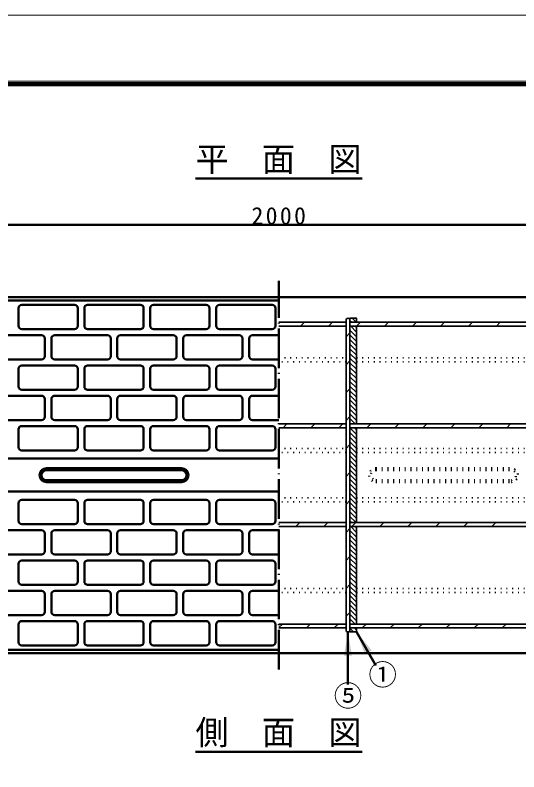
# Model space of a CAD drawing. Units: millimetres, scale not verified. Extents: x -2102 to 2102, y -1485 to 1485.
# Drawn here: x 409 to 1173, y 336 to 1485 of the extents above; entities that cross this region are included whole.
import ezdxf
from ezdxf.enums import TextEntityAlignment as Align

# ---------------------------------------------------------------- set-up
doc = ezdxf.new("R2010")
doc.units = ezdxf.units.MM
doc.header["$LTSCALE"] = 5
doc.linetypes.add('DOTTED', pattern=[1.75, 0.25, -1.5])
doc.linetypes.add('LONG_DASHED_DOTTED', pattern=[15.25, 12, -1.5, 0.25, -1.5])
doc.layers.add('0-0_V-nasSTD', color=7, linetype='Continuous', lineweight=35)
doc.layers.add('0-1_0', color=7, linetype='Continuous', lineweight=50)
doc.styles.add('ＭＳ ゴシック', font='')
doc.styles.get('ＭＳ ゴシック').set_extended_font_data('MS Gothic')

msp = doc.modelspace()

# ---------------------------------------------------------------- linework, layer by layer
at = {"layer": '0-0_V-nasSTD'}
for p, q in [((920.355, 1024.857), (926.355, 1018.857)), ((917.052, 1021.089), (919.284, 1018.857)), ((918.213, 1012.857), (927.052, 1004.018)), ((925.284, 1012.857), (927.052, 1011.089)), ((917.052, 1006.947), (927.052, 996.947)), ((917.052, 999.876), (927.052, 989.876)), ((917.052, 992.805), (927.052, 982.805)), ((917.052, 985.733), (927.052, 975.733)), ((917.052, 978.662), (927.052, 968.662)), ((917.052, 971.591), (927.052, 961.591)), ((917.052, 964.52), (927.052, 954.52)), ((917.052, 957.449), (927.052, 947.449)), ((917.052, 950.378), (927.052, 940.378)), ((917.052, 943.307), (927.052, 933.307)), ((917.052, 936.236), (927.052, 926.236)), ((917.052, 929.165), (927.052, 919.165)), ((917.052, 922.094), (927.052, 912.094)), ((917.052, 915.023), (927.052, 905.023)), ((917.052, 907.952), (927.052, 897.952)), ((917.052, 900.881), (927.052, 890.881)), ((917.052, 893.81), (927.052, 883.81)), ((917.052, 886.739), (927.052, 876.739)), ((917.052, 879.667), (927.052, 869.667)), ((917.052, 872.596), (924.791, 864.857)), ((917.052, 865.525), (917.72, 864.857)), ((917.052, 858.454), (927.052, 848.454)), ((917.052, 851.383), (927.052, 841.383)), ((923.72, 858.857), (927.052, 855.525)), ((917.052, 844.312), (927.052, 834.312)), ((917.052, 837.241), (927.052, 827.241)), ((917.052, 830.17), (927.052, 820.17)), ((917.052, 823.099), (927.052, 813.099)), ((917.052, 816.028), (927.052, 806.028)), ((917.052, 808.957), (927.052, 798.957)), ((917.052, 801.886), (927.052, 791.886)), ((917.052, 794.815), (927.052, 784.815)), ((917.052, 787.744), (927.052, 777.744)), ((917.052, 780.673), (927.052, 770.673)), ((917.052, 773.601), (927.052, 763.601)), ((917.052, 766.53), (927.052, 756.53)), ((917.052, 759.459), (927.052, 749.459)), ((917.052, 752.388), (927.052, 742.388)), ((917.052, 745.317), (927.052, 735.317)), ((917.052, 738.246), (927.052, 728.246)), ((917.052, 731.175), (927.052, 721.175)), ((917.052, 724.104), (926.299, 714.857)), ((917.052, 717.033), (919.228, 714.857)), ((917.052, 702.891), (927.052, 692.891)), ((918.157, 708.857), (927.052, 699.962)), ((925.228, 708.857), (927.052, 707.033)), ((917.052, 695.82), (927.052, 685.82)), ((917.052, 688.749), (927.052, 678.749)), ((917.052, 681.678), (927.052, 671.678)), ((917.052, 674.606), (927.052, 664.606)), ((917.052, 667.535), (927.052, 657.535)), ((917.052, 660.464), (927.052, 650.464)), ((917.052, 653.393), (927.052, 643.393)), ((917.052, 646.322), (927.052, 636.322)), ((917.052, 639.251), (927.052, 629.251)), ((917.052, 632.18), (927.052, 622.18)), ((917.052, 625.109), (927.052, 615.109)), ((917.052, 618.038), (927.052, 608.038)), ((917.052, 610.967), (927.052, 600.967)), ((917.052, 603.896), (927.052, 593.896)), ((917.052, 596.825), (927.052, 586.825)), ((917.052, 589.754), (927.052, 579.754)), ((917.052, 582.683), (927.052, 572.683)), ((917.052, 575.612), (927.052, 565.612)), ((917.052, 568.54), (924.735, 560.857)), ((917.052, 561.469), (917.664, 560.857)), ((917.052, 554.398), (922.593, 548.857)), ((923.664, 554.857), (927.052, 551.469))]:
    msp.add_line(p, q, dxfattribs=at)
at = {"layer": '0-0_V-nasSTD', "lineweight": 50}
for p, q in [((914.052, 468.907), (914.052, 548.857)), ((956.342, 498.125), (927.052, 548.857))]:
    msp.add_line(p, q, dxfattribs=at)
at = {"layer": '0-0_V-nasSTD', "lineweight": 18}
for points in [[(-2102.5, -1485), (-2102.5, 1485), (2102.5, 1485), (2102.5, -1485)], [(-2002.5, -1385), (-2002.5, 1385), (2002.5, 1385), (2002.5, -1385)]]:
    msp.add_lwpolyline(points, close=True, dxfattribs=at)
at = {"layer": '0-0_V-nasSTD', "lineweight": 100}
msp.add_lwpolyline([(1997.5, -1380), (1997.5, 1380), (-1997.5, 1380)], dxfattribs=at)
at = {"layer": '0-0_V-nasSTD'}
for points in [[(927.052, 1018.857), (927.052, 1024.857), (917.052, 1024.857), (917.052, 1021.857)], [(927.052, 864.857), (927.052, 959.033), (927.052, 965.033), (927.052, 1012.857)], [(927.052, 752.357), (927.052, 821.357), (927.052, 827.357), (927.052, 850.221)], [(927.052, 714.857), (927.052, 746.357), (927.052, 752.357)], [(927.052, 560.857), (927.052, 608.68), (927.052, 614.68), (927.052, 708.857)], [(917.052, 551.857), (917.052, 548.857), (927.052, 548.857), (927.052, 554.857)]]:
    msp.add_lwpolyline(points, dxfattribs=at)
for points in [[(908.052, 512.857), (914.052, 548.857), (920.052, 512.857)], [(927.052, 548.857), (939.855, 514.68), (950.248, 520.68)]]:
    msp.add_solid(points, dxfattribs=at)
at = {"layer": '0-1_0'}
for p, q in [((682.648, 1236.857), (935.455, 1236.857)), ((-190.948, 1166.857), (1809.052, 1166.857)), ((1809.052, 1056.857), (-190.948, 1056.857)), ((-190.948, 1051.857), (809.052, 1051.857)), ((419.052, 1045.357), (499.052, 1045.357)), ((519.052, 1045.357), (599.052, 1045.357)), ((619.052, 1045.357), (699.052, 1045.357)), ((719.052, 1045.357), (799.052, 1045.357)), ((414.052, 1013.357), (414.052, 1040.357)), ((504.052, 1040.357), (504.052, 1013.357)), ((514.052, 1013.357), (514.052, 1040.357)), ((604.052, 1040.357), (604.052, 1013.357)), ((614.052, 1013.357), (614.052, 1040.357)), ((704.052, 1040.357), (704.052, 1013.357)), ((714.052, 1013.357), (714.052, 1040.357)), ((804.052, 1040.357), (804.052, 1013.357)), ((369.052, 999.357), (449.052, 999.357)), ((499.052, 1008.357), (419.052, 1008.357)), ((469.052, 999.357), (549.052, 999.357)), ((599.052, 1008.357), (519.052, 1008.357)), ((569.052, 999.357), (649.052, 999.357)), ((699.052, 1008.357), (619.052, 1008.357)), ((669.052, 999.357), (749.052, 999.357)), ((799.052, 1008.357), (719.052, 1008.357)), ((769.052, 999.357), (809.052, 999.357)), ((454.052, 994.357), (454.052, 967.357)), ((464.052, 967.357), (464.052, 994.357)), ((554.052, 994.357), (554.052, 967.357)), ((564.052, 967.357), (564.052, 994.357)), ((654.052, 994.357), (654.052, 967.357)), ((664.052, 967.357), (664.052, 994.357)), ((754.052, 994.357), (754.052, 967.357)), ((764.052, 967.357), (764.052, 994.357)), ((449.052, 962.357), (369.052, 962.357)), ((419.052, 953.357), (499.052, 953.357)), ((549.052, 962.357), (469.052, 962.357)), ((519.052, 953.357), (599.052, 953.357)), ((649.052, 962.357), (569.052, 962.357)), ((619.052, 953.357), (699.052, 953.357)), ((749.052, 962.357), (669.052, 962.357)), ((719.052, 953.357), (799.052, 953.357)), ((809.052, 962.357), (769.052, 962.357)), ((414.052, 921.357), (414.052, 948.357)), ((504.052, 948.357), (504.052, 921.357)), ((514.052, 921.357), (514.052, 948.357)), ((604.052, 948.357), (604.052, 921.357)), ((614.052, 921.357), (614.052, 948.357)), ((704.052, 948.357), (704.052, 921.357)), ((714.052, 921.357), (714.052, 948.357)), ((804.052, 948.357), (804.052, 921.357)), ((369.052, 907.357), (449.052, 907.357)), ((499.052, 916.357), (419.052, 916.357)), ((469.052, 907.357), (549.052, 907.357)), ((599.052, 916.357), (519.052, 916.357)), ((569.052, 907.357), (649.052, 907.357)), ((699.052, 916.357), (619.052, 916.357)), ((669.052, 907.357), (749.052, 907.357)), ((799.052, 916.357), (719.052, 916.357)), ((769.052, 907.357), (809.052, 907.357)), ((454.052, 902.357), (454.052, 875.357)), ((464.052, 875.357), (464.052, 902.357)), ((554.052, 902.357), (554.052, 875.357)), ((564.052, 875.357), (564.052, 902.357)), ((654.052, 902.357), (654.052, 875.357)), ((664.052, 875.357), (664.052, 902.357)), ((754.052, 902.357), (754.052, 875.357)), ((764.052, 875.357), (764.052, 902.357)), ((449.052, 870.357), (369.052, 870.357)), ((549.052, 870.357), (469.052, 870.357)), ((649.052, 870.357), (569.052, 870.357)), ((749.052, 870.357), (669.052, 870.357)), ((809.052, 870.357), (769.052, 870.357)), ((414.052, 856.357), (414.052, 829.357)), ((499.052, 861.357), (419.052, 861.357)), ((504.052, 829.357), (504.052, 856.357)), ((514.052, 856.357), (514.052, 829.357)), ((599.052, 861.357), (519.052, 861.357)), ((604.052, 829.357), (604.052, 856.357)), ((614.052, 856.357), (614.052, 829.357)), ((699.052, 861.357), (619.052, 861.357)), ((704.052, 829.357), (704.052, 856.357)), ((714.052, 856.357), (714.052, 829.357)), ((799.052, 861.357), (719.052, 861.357)), ((804.052, 829.357), (804.052, 856.357)), ((419.052, 824.357), (499.052, 824.357)), ((519.052, 824.357), (599.052, 824.357)), ((619.052, 824.357), (699.052, 824.357)), ((719.052, 824.357), (799.052, 824.357)), ((-190.948, 811.857), (809.052, 811.857)), ((456.552, 797.357), (661.552, 797.357)), ((456.552, 794.357), (661.552, 794.357)), ((456.552, 779.357), (661.552, 779.357)), ((456.552, 776.357), (661.552, 776.357)), ((-190.948, 761.857), (809.052, 761.857)), ((419.052, 749.357), (499.052, 749.357)), ((519.052, 749.357), (599.052, 749.357)), ((619.052, 749.357), (699.052, 749.357)), ((719.052, 749.357), (799.052, 749.357)), ((414.052, 717.357), (414.052, 744.357)), ((504.052, 744.357), (504.052, 717.357)), ((514.052, 717.357), (514.052, 744.357)), ((604.052, 744.357), (604.052, 717.357)), ((614.052, 717.357), (614.052, 744.357)), ((704.052, 744.357), (704.052, 717.357)), ((714.052, 717.357), (714.052, 744.357)), ((804.052, 744.357), (804.052, 717.357)), ((499.052, 712.357), (419.052, 712.357)), ((599.052, 712.357), (519.052, 712.357)), ((699.052, 712.357), (619.052, 712.357)), ((799.052, 712.357), (719.052, 712.357)), ((449.052, 703.357), (369.052, 703.357)), ((549.052, 703.357), (469.052, 703.357)), ((649.052, 703.357), (569.052, 703.357)), ((749.052, 703.357), (669.052, 703.357)), ((809.052, 703.357), (769.052, 703.357)), ((454.052, 671.357), (454.052, 698.357)), ((464.052, 698.357), (464.052, 671.357)), ((554.052, 671.357), (554.052, 698.357)), ((564.052, 698.357), (564.052, 671.357)), ((654.052, 671.357), (654.052, 698.357)), ((664.052, 698.357), (664.052, 671.357)), ((754.052, 671.357), (754.052, 698.357)), ((764.052, 698.357), (764.052, 671.357)), ((369.052, 666.357), (449.052, 666.357)), ((469.052, 666.357), (549.052, 666.357)), ((569.052, 666.357), (649.052, 666.357)), ((669.052, 666.357), (749.052, 666.357)), ((769.052, 666.357), (809.052, 666.357)), ((499.052, 657.357), (419.052, 657.357)), ((599.052, 657.357), (519.052, 657.357)), ((699.052, 657.357), (619.052, 657.357)), ((799.052, 657.357), (719.052, 657.357)), ((414.052, 652.357), (414.052, 625.357)), ((504.052, 625.357), (504.052, 652.357)), ((514.052, 652.357), (514.052, 625.357)), ((604.052, 625.357), (604.052, 652.357)), ((614.052, 652.357), (614.052, 625.357)), ((704.052, 625.357), (704.052, 652.357)), ((714.052, 652.357), (714.052, 625.357)), ((804.052, 625.357), (804.052, 652.357)), ((419.052, 620.357), (499.052, 620.357)), ((519.052, 620.357), (599.052, 620.357)), ((619.052, 620.357), (699.052, 620.357)), ((719.052, 620.357), (799.052, 620.357)), ((449.052, 611.357), (369.052, 611.357)), ((549.052, 611.357), (469.052, 611.357)), ((649.052, 611.357), (569.052, 611.357)), ((749.052, 611.357), (669.052, 611.357)), ((809.052, 611.357), (769.052, 611.357)), ((454.052, 579.357), (454.052, 606.357)), ((464.052, 606.357), (464.052, 579.357)), ((554.052, 579.357), (554.052, 606.357)), ((564.052, 606.357), (564.052, 579.357)), ((654.052, 579.357), (654.052, 606.357)), ((664.052, 606.357), (664.052, 579.357)), ((754.052, 579.357), (754.052, 606.357)), ((764.052, 606.357), (764.052, 579.357)), ((369.052, 574.357), (449.052, 574.357)), ((469.052, 574.357), (549.052, 574.357)), ((569.052, 574.357), (649.052, 574.357)), ((669.052, 574.357), (749.052, 574.357)), ((769.052, 574.357), (809.052, 574.357)), ((499.052, 565.357), (419.052, 565.357)), ((599.052, 565.357), (519.052, 565.357)), ((699.052, 565.357), (619.052, 565.357)), ((799.052, 565.357), (719.052, 565.357)), ((414.052, 560.357), (414.052, 533.357)), ((504.052, 533.357), (504.052, 560.357)), ((514.052, 560.357), (514.052, 533.357)), ((604.052, 533.357), (604.052, 560.357)), ((614.052, 560.357), (614.052, 533.357)), ((704.052, 533.357), (704.052, 560.357)), ((714.052, 560.357), (714.052, 533.357)), ((804.052, 533.357), (804.052, 560.357)), ((419.052, 528.357), (499.052, 528.357)), ((519.052, 528.357), (599.052, 528.357)), ((619.052, 528.357), (699.052, 528.357)), ((719.052, 528.357), (799.052, 528.357)), ((-190.948, 521.857), (809.052, 521.857)), ((-190.948, 516.857), (1809.052, 516.857)), ((682.648, 366.857), (935.455, 366.857))]:
    msp.add_line(p, q, dxfattribs=at)
at = {"layer": '0-1_0', "linetype": 'LONG_DASHED_DOTTED'}
msp.add_line((809.052, 491.857), (809.052, 1081.857), dxfattribs=at)
at = {"layer": '0-1_0', "lineweight": 35}
for p, q in [((927.052, 1024.857), (917.052, 1024.857)), ((809.052, 1018.857), (911.052, 1018.857)), ((911.052, 1012.857), (809.052, 1012.857)), ((842.2, 1012.857), (848.2, 1018.857)), ((884.627, 1012.857), (890.627, 1018.857)), ((911.052, 1021.857), (911.052, 551.857)), ((917.052, 1021.857), (917.052, 551.857)), ((917.052, 1018.857), (1226.052, 1018.857)), ((917.052, 1012.857), (1226.052, 1012.857)), ((927.052, 1012.857), (927.052, 864.857)), ((933.053, 1018.857), (927.053, 1012.857)), ((969.479, 1012.857), (975.479, 1018.857)), ((1011.906, 1012.857), (1017.906, 1018.857)), ((1054.332, 1012.857), (1060.332, 1018.857)), ((1096.759, 1012.857), (1102.759, 1018.857)), ((1139.185, 1012.857), (1145.185, 1018.857)), ((917.052, 1002.855), (911.052, 996.855)), ((917.052, 960.429), (911.052, 954.429)), ((917.052, 918.003), (911.052, 912.003)), ((917.052, 875.576), (911.052, 869.576)), ((809.052, 864.857), (911.052, 864.857)), ((815.479, 858.857), (821.479, 864.857)), ((857.906, 858.857), (863.906, 864.857)), ((900.332, 858.857), (906.332, 864.857)), ((917.052, 864.857), (1226.052, 864.857)), ((942.759, 858.857), (948.759, 864.857)), ((985.185, 858.857), (991.185, 864.857)), ((1027.611, 858.857), (1033.611, 864.857)), ((1070.038, 858.857), (1076.038, 864.857)), ((1112.464, 858.857), (1118.464, 864.857)), ((1154.891, 858.857), (1160.891, 864.857)), ((911.052, 858.857), (809.052, 858.857)), ((917.052, 858.857), (1226.052, 858.857)), ((927.052, 858.857), (927.052, 714.857)), ((917.052, 833.15), (911.052, 827.15)), ((917.052, 790.723), (911.052, 784.723)), ((917.052, 748.297), (911.052, 742.297)), ((809.052, 714.857), (911.052, 714.857)), ((835.185, 708.857), (841.185, 714.857)), ((877.611, 708.857), (883.611, 714.857)), ((917.052, 714.857), (1226.052, 714.857)), ((926.038, 714.857), (920.038, 708.857)), ((962.464, 708.857), (968.464, 714.857)), ((1004.891, 708.857), (1010.891, 714.857)), ((1047.317, 708.857), (1053.317, 714.857)), ((1089.743, 708.857), (1095.743, 714.857)), ((1132.17, 708.857), (1138.17, 714.857)), ((911.052, 708.857), (809.052, 708.857)), ((917.052, 705.871), (911.052, 699.871)), ((917.052, 708.857), (1226.052, 708.857)), ((927.052, 708.857), (927.052, 560.857)), ((917.052, 663.444), (911.052, 657.444)), ((917.052, 621.018), (911.052, 615.018)), ((917.052, 578.591), (911.052, 572.591)), ((809.052, 555.444), (814.464, 560.857)), ((809.052, 560.857), (911.052, 560.857)), ((911.052, 554.857), (809.052, 554.857)), ((850.891, 554.857), (856.891, 560.857)), ((893.317, 554.857), (899.317, 560.857)), ((917.052, 560.857), (1226.052, 560.857)), ((917.052, 554.857), (1226.052, 554.857)), ((927.052, 554.857), (927.052, 548.857)), ((935.743, 554.857), (941.743, 560.857)), ((978.17, 554.857), (984.17, 560.857)), ((1020.596, 554.857), (1026.596, 560.857)), ((1063.023, 554.857), (1069.023, 560.857)), ((1105.449, 554.857), (1111.449, 560.857)), ((1147.876, 554.857), (1153.876, 560.857)), ((917.052, 548.857), (927.052, 548.857)), ((917.052, 548.857), (927.052, 548.857))]:
    msp.add_line(p, q, dxfattribs=at)
at = {"layer": '0-1_0', "linetype": 'DOTTED', "lineweight": 35}
for p, q in [((809.052, 965.033), (911.052, 965.033)), ((927.052, 965.033), (1226.052, 965.033)), ((911.052, 959.033), (809.052, 959.033)), ((927.052, 959.033), (1226.052, 959.033)), ((809.052, 827.357), (911.052, 827.357)), ((927.052, 827.357), (1226.052, 827.357)), ((911.052, 821.357), (809.052, 821.357)), ((927.052, 821.357), (1226.052, 821.357)), ((809.052, 752.357), (911.052, 752.357)), ((927.052, 752.357), (1226.052, 752.357)), ((911.052, 746.357), (809.052, 746.357)), ((927.052, 746.357), (1226.052, 746.357)), ((809.052, 614.68), (911.052, 614.68)), ((927.052, 614.68), (1226.052, 614.68)), ((911.052, 608.68), (809.052, 608.68)), ((927.052, 608.68), (1226.052, 608.68))]:
    msp.add_line(p, q, dxfattribs=at)
at = {"layer": '0-1_0', "linetype": 'DOTTED'}
for p, q in [((956.552, 797.357), (1161.552, 797.357)), ((956.552, 794.357), (1161.552, 794.357)), ((956.552, 779.357), (1161.552, 779.357)), ((956.552, 776.357), (1161.552, 776.357))]:
    msp.add_line(p, q, dxfattribs=at)
at = {"layer": '0-1_0', "lineweight": 35}
msp.add_lwpolyline([(917.052, 1024.857), (927.052, 1024.857), (927.052, 1018.857)], dxfattribs=at)
at = {"layer": '0-1_0'}
for centre, radius, start, end in [((419.052, 1040.357), 5, 90, 180), ((499.052, 1040.357), 5, 0, 90), ((519.052, 1040.357), 5, 90, 180), ((599.052, 1040.357), 5, 0, 90), ((619.052, 1040.357), 5, 90, 180), ((699.052, 1040.357), 5, 0, 90), ((719.052, 1040.357), 5, 90, 180), ((799.052, 1040.357), 5, 0, 90), ((419.052, 1013.357), 5, 180, 270), ((499.052, 1013.357), 5, 270, 0), ((519.052, 1013.357), 5, 180, 270), ((599.052, 1013.357), 5, 270, 0), ((619.052, 1013.357), 5, 180, 270), ((699.052, 1013.357), 5, 270, 0), ((719.052, 1013.357), 5, 180, 270), ((799.052, 1013.357), 5, 270, 0), ((449.052, 994.357), 5, 0, 90), ((469.052, 994.357), 5, 90, 180), ((549.052, 994.357), 5, 0, 90), ((569.052, 994.357), 5, 90, 180), ((649.052, 994.357), 5, 0, 90), ((669.052, 994.357), 5, 90, 180), ((749.052, 994.357), 5, 0, 90), ((769.052, 994.357), 5, 90, 180), ((449.052, 967.357), 5, 270, 0), ((469.052, 967.357), 5, 180, 270), ((549.052, 967.357), 5, 270, 0), ((569.052, 967.357), 5, 180, 270), ((649.052, 967.357), 5, 270, 0), ((669.052, 967.357), 5, 180, 270), ((749.052, 967.357), 5, 270, 0), ((769.052, 967.357), 5, 180, 270), ((419.052, 948.357), 5, 90, 180), ((499.052, 948.357), 5, 0, 90), ((519.052, 948.357), 5, 90, 180), ((599.052, 948.357), 5, 0, 90), ((619.052, 948.357), 5, 90, 180), ((699.052, 948.357), 5, 0, 90), ((719.052, 948.357), 5, 90, 180), ((799.052, 948.357), 5, 0, 90), ((419.052, 921.357), 5, 180, 270), ((499.052, 921.357), 5, 270, 0), ((519.052, 921.357), 5, 180, 270), ((599.052, 921.357), 5, 270, 0), ((619.052, 921.357), 5, 180, 270), ((699.052, 921.357), 5, 270, 0), ((719.052, 921.357), 5, 180, 270), ((799.052, 921.357), 5, 270, 0), ((449.052, 902.357), 5, 0, 90), ((469.052, 902.357), 5, 90, 180), ((549.052, 902.357), 5, 0, 90), ((569.052, 902.357), 5, 90, 180), ((649.052, 902.357), 5, 0, 90), ((669.052, 902.357), 5, 90, 180), ((749.052, 902.357), 5, 0, 90), ((769.052, 902.357), 5, 90, 180), ((449.052, 875.357), 5, 270, 0), ((469.052, 875.357), 5, 180, 270), ((549.052, 875.357), 5, 270, 0), ((569.052, 875.357), 5, 180, 270), ((649.052, 875.357), 5, 270, 0), ((669.052, 875.357), 5, 180, 270), ((749.052, 875.357), 5, 270, 0), ((769.052, 875.357), 5, 180, 270), ((419.052, 856.357), 5, 90, 180), ((499.052, 856.357), 5, 0, 90), ((519.052, 856.357), 5, 90, 180), ((599.052, 856.357), 5, 0, 90), ((619.052, 856.357), 5, 90, 180), ((699.052, 856.357), 5, 0, 90), ((719.052, 856.357), 5, 90, 180), ((799.052, 856.357), 5, 0, 90), ((419.052, 829.357), 5, 180, 270), ((499.052, 829.357), 5, 270, 0), ((519.052, 829.357), 5, 180, 270), ((599.052, 829.357), 5, 270, 0), ((619.052, 829.357), 5, 180, 270), ((699.052, 829.357), 5, 270, 0), ((719.052, 829.357), 5, 180, 270), ((799.052, 829.357), 5, 270, 0), ((456.552, 786.857), 10.5, 90, 270), ((456.552, 786.857), 7.5, 90, 270), ((661.552, 786.857), 10.5, 270, 90), ((661.552, 786.857), 7.5, 270, 90), ((419.052, 744.357), 5, 90, 180), ((499.052, 744.357), 5, 0, 90), ((519.052, 744.357), 5, 90, 180), ((599.052, 744.357), 5, 0, 90), ((619.052, 744.357), 5, 90, 180), ((699.052, 744.357), 5, 0, 90), ((719.052, 744.357), 5, 90, 180), ((799.052, 744.357), 5, 0, 90), ((419.052, 717.357), 5, 180, 270), ((499.052, 717.357), 5, 270, 0), ((519.052, 717.357), 5, 180, 270), ((599.052, 717.357), 5, 270, 0), ((619.052, 717.357), 5, 180, 270), ((699.052, 717.357), 5, 270, 0), ((719.052, 717.357), 5, 180, 270), ((799.052, 717.357), 5, 270, 0), ((449.052, 698.357), 5, 0, 90), ((469.052, 698.357), 5, 90, 180), ((549.052, 698.357), 5, 0, 90), ((569.052, 698.357), 5, 90, 180), ((649.052, 698.357), 5, 0, 90), ((669.052, 698.357), 5, 90, 180), ((749.052, 698.357), 5, 0, 90), ((769.052, 698.357), 5, 90, 180), ((449.052, 671.357), 5, 270, 0), ((469.052, 671.357), 5, 180, 270), ((549.052, 671.357), 5, 270, 0), ((569.052, 671.357), 5, 180, 270), ((649.052, 671.357), 5, 270, 0), ((669.052, 671.357), 5, 180, 270), ((749.052, 671.357), 5, 270, 0), ((769.052, 671.357), 5, 180, 270), ((419.052, 652.357), 5, 90, 180), ((499.052, 652.357), 5, 0, 90), ((519.052, 652.357), 5, 90, 180), ((599.052, 652.357), 5, 0, 90), ((619.052, 652.357), 5, 90, 180), ((699.052, 652.357), 5, 0, 90), ((719.052, 652.357), 5, 90, 180), ((799.052, 652.357), 5, 0, 90), ((419.052, 625.357), 5, 180, 270), ((499.052, 625.357), 5, 270, 0), ((519.052, 625.357), 5, 180, 270), ((599.052, 625.357), 5, 270, 0), ((619.052, 625.357), 5, 180, 270), ((699.052, 625.357), 5, 270, 0), ((719.052, 625.357), 5, 180, 270), ((799.052, 625.357), 5, 270, 0), ((449.052, 606.357), 5, 0, 90), ((469.052, 606.357), 5, 90, 180), ((549.052, 606.357), 5, 0, 90), ((569.052, 606.357), 5, 90, 180), ((649.052, 606.357), 5, 0, 90), ((669.052, 606.357), 5, 90, 180), ((749.052, 606.357), 5, 0, 90), ((769.052, 606.357), 5, 90, 180), ((449.052, 579.357), 5, 270, 0), ((469.052, 579.357), 5, 180, 270), ((549.052, 579.357), 5, 270, 0), ((569.052, 579.357), 5, 180, 270), ((649.052, 579.357), 5, 270, 0), ((669.052, 579.357), 5, 180, 270), ((749.052, 579.357), 5, 270, 0), ((769.052, 579.357), 5, 180, 270), ((419.052, 560.357), 5, 90, 180), ((499.052, 560.357), 5, 0, 90), ((519.052, 560.357), 5, 90, 180), ((599.052, 560.357), 5, 0, 90), ((619.052, 560.357), 5, 90, 180), ((699.052, 560.357), 5, 0, 90), ((719.052, 560.357), 5, 90, 180), ((799.052, 560.357), 5, 0, 90), ((419.052, 533.357), 5, 180, 270), ((499.052, 533.357), 5, 270, 0), ((519.052, 533.357), 5, 180, 270), ((599.052, 533.357), 5, 270, 0), ((619.052, 533.357), 5, 180, 270), ((699.052, 533.357), 5, 270, 0), ((719.052, 533.357), 5, 180, 270), ((799.052, 533.357), 5, 270, 0)]:
    msp.add_arc(centre, radius, start, end, dxfattribs=at)
at = {"layer": '0-1_0', "lineweight": 35}
for centre, start, end in [((914.052, 1021.857), 0, 180), ((914.052, 551.857), 180, 0)]:
    msp.add_arc(centre, 3, start, end, dxfattribs=at)
at = {"layer": '0-1_0', "linetype": 'DOTTED'}
for centre, radius, start, end in [((956.552, 786.857), 10.5, 90, 270), ((956.552, 786.857), 7.5, 90, 270), ((1161.552, 786.857), 10.5, 270, 90), ((1161.552, 786.857), 7.5, 270, 90)]:
    msp.add_arc(centre, radius, start, end, dxfattribs=at)

# ---------------------------------------------------------------- texts
at = {"layer": '0-0_V-nasSTD', "style": 'ＭＳ ゴシック'}
for s, height, p in [('平\u3000面\u3000図', 36.95, (682.648, 1236.857)), ('①', 31.67, (945.105, 458.576)), ('⑤', 31.67, (892.488, 426.557)), ('側\u3000面\u3000図', 36.95, (682.648, 366.857))]:
    msp.add_text(s, height=height, dxfattribs=at).set_placement(p, align=Align.BOTTOM_LEFT)
at = {"layer": '0-0_V-nasSTD', "insert": (767.652, 1166.857), "char_height": 26.39, "attachment_point": 7, "style": 'ＭＳ ゴシック'}
msp.add_mtext('\\T1.2;2000', dxfattribs=at)

doc.saveas('drawing.dxf')
